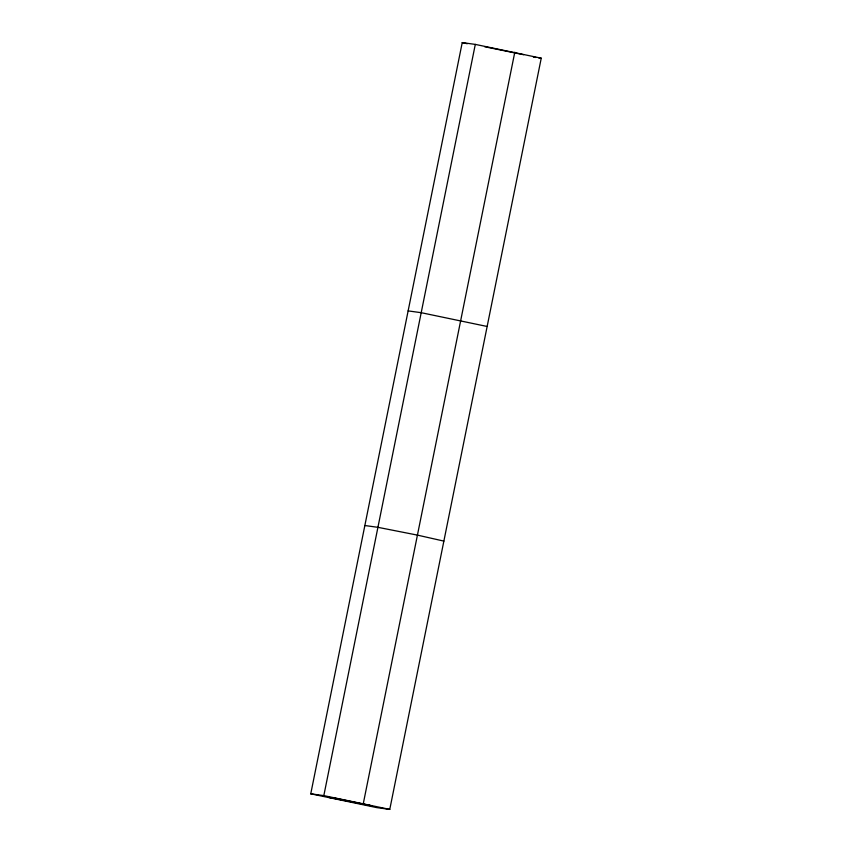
<?xml version="1.0" encoding="UTF-8"?>
<svg xmlns="http://www.w3.org/2000/svg" width="852" height="852" viewBox="0 0 852 852"><rect width="100%" height="100%" fill="white"/><g stroke="black" fill="none" stroke-linecap="round" stroke-linejoin="round"><path stroke-width="1.28" d="M310.756 793.808L462.231 42.6L475.299 44.4L541.244 58.192L389.769 809.4L376.701 807.6L310.756 793.808L323.824 795.619L389.769 809.4M323.824 795.619L475.299 44.4M363.335 803.415L514.8 52.196M484.628 46.732L523.682 54.72M533.405 57.105L536.014 57.467M538.624 57.829L541.244 58.192M408.129 310.895L421.197 312.695L487.142 326.476M364.858 525.524L377.926 527.324L417.427 535.12L443.871 541.105M462.231 42.6L467.269 43.74M335.582 798.281L328.318 797.28L372.207 805.939L335.582 798.281"/></g></svg>
